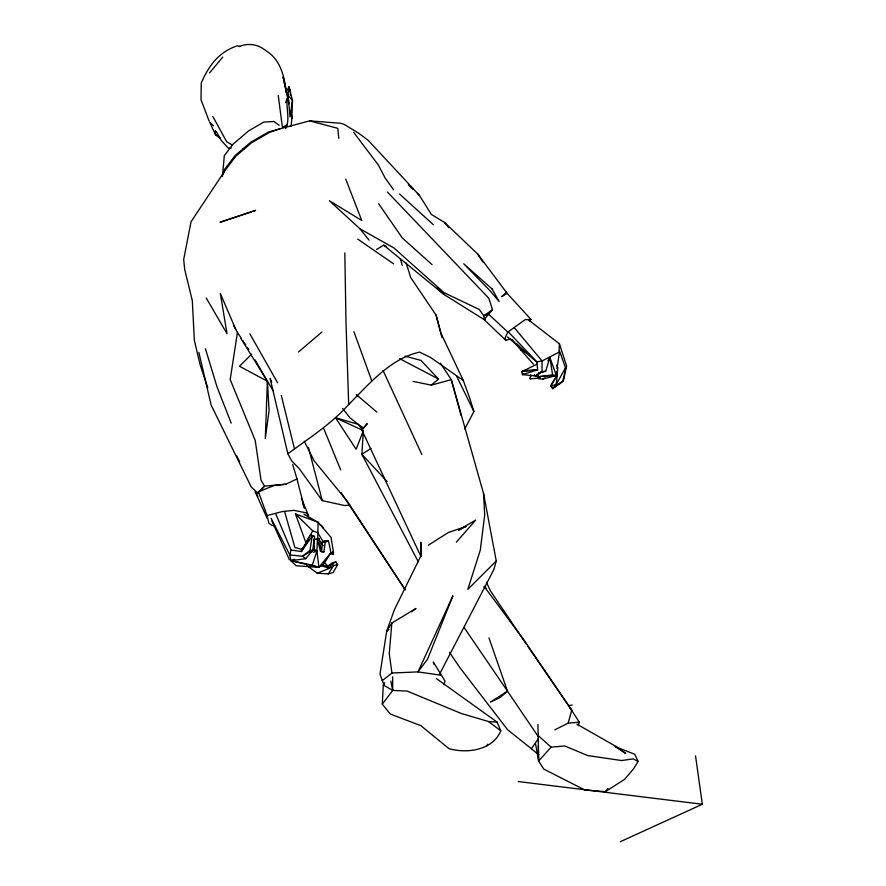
<?xml version="1.0" encoding="UTF-8"?>
<svg xmlns="http://www.w3.org/2000/svg" width="886" height="886" viewBox="0 0 886 886"><rect width="100%" height="100%" fill="white"/><g stroke="black" fill="none" stroke-linecap="round" stroke-linejoin="round"><path stroke-width="1.33" d="M615.294 746.677L625.494 753.244L616.169 746.533L615.294 746.677L634.653 754.23L638.153 761.417L633.556 768.815L624.597 779.348L605.415 791.641L584.793 789.98L543.749 769.081L538.622 761.074L537.946 724.405M291.815 118.624L292.469 100.351L288.98 86.795L286.089 92.188L287.407 94.337M557.482 374.512L550.571 385.798L552.587 388.655L563.097 381.434L563.507 377.824M538.577 378.743L542.686 379.097L556.353 375.542L556.563 371.323M436.399 678.576L497.057 722.079L500.811 730.872C492.671 750.276 467.232 753.831 449.014 748.67L420.817 725.645L390.361 714.072L382.287 704.182L383.284 685.022L384.69 682.663M528.122 319.602L559.431 343.846L559 352.185L542.088 360.956L536.894 361.82L508.653 332.261M333.49 552.211L333.369 554.403L330.19 553.54L333.49 552.211L331.01 537.315L318.107 522.264L303.854 514.234M363.304 431.958L361.853 454.274L418.314 561.868M328.496 541.003L324.885 540.748L322.349 541.756L321.651 551.823L323.966 551.823L325.206 542.055L328.496 541.003L330.987 552.654L323.379 564.581L318.927 567.35L296.123 565.744L290.929 560.661L289.822 554.968L271.127 518.343M291.151 126.2L291.926 117.107L291.372 114.438M411.636 611.827L415.977 608.46L391.834 623.046L389.253 653.713L391.955 673.017L382.276 680.614L384.269 685.465M222.419 176.513L224.313 155.67L233.206 144.019L248.645 130.873L263.773 122.08L273.907 121.493L279.201 125.358M562.333 381.257L552.587 388.655L556.286 384.347L557.837 367.502L556.652 365.143M288.061 95.411L290.01 116.841L292.469 100.351L288.061 95.411L286.566 92.266L287.717 97.15L288.98 86.795L290.364 91.18L290.398 95.134M530.614 375.586L530.171 378.865L540.438 377.912L534.767 375.287M330.987 552.654L318.927 567.35L290.929 560.661L305.692 558.712L312.813 550.117L314.519 536.451L310.488 534.756L301.351 551.524L291.051 550.04L275.878 514.19M314.519 536.451L312.182 536.263L301.351 551.524L301.65 549.331L308.904 539.375M556.973 368.642L559.62 351.21L565.49 367.834L563.097 381.434M233.749 325.716L237.437 332.471L230.194 379.562L255.212 440.408L261.005 479.99L264.493 486.126L285.857 484.199L296.976 478.938L292.701 464.419M291.051 550.04L289.822 554.968L302.536 556.209L309.912 550.45L312.182 536.263L310.488 534.756M289.146 103.762L287.762 97.083C285.214 107.472 290.619 118.447 285.746 128.548M530.171 378.865L530.836 374.944M563.385 380.493L566.663 366.151L559.431 343.846M557.504 374.645L550.704 386.34L556.286 384.347L556.94 381.7M444.041 684.756L444.993 680.957L433.287 662.019L434.107 664.478M223.305 174.165L224.645 169.304L235.144 155.526L250.572 142.38L268.48 131.981L309.557 120.861L340.313 123.232L344.211 124.405L358.863 133.343L368.144 140.276L419.322 195.274L431.404 214.467L444.517 222.452L477.676 254.005L507.091 293.321L530.969 319.425L529.551 321.485M554.802 729.842L568.159 723.164L571.725 710.218L524.003 640.08L484.243 586.565M440.42 363.16L451.295 379.662L483.568 493.557L496.26 560.971L493.89 569.488L439.478 674.335M539.065 372.94L545.687 371.245L549.907 357.468L556.353 375.542L538.201 376.716L537.658 374.379M578.181 725.756L579.311 722.179L568.613 705.71L572.179 705.023M294.65 559.276L290.929 560.661L312.271 565.19L316.933 550.981L317.409 539.109L319.17 538.444L320.998 549.874M285.613 102.621L287.762 97.083M313.101 550.084L314.508 546.518M362.906 431.881L356.117 449.302L335.561 417.771L358.066 424.25L363.371 428.093L367.247 423.663L361.865 430.053L420.95 556.585L420.784 542.132L421.359 554.902L394.325 609.878L386.706 631.164L379.994 674.08L382.276 680.614M510.546 338.795L505.906 340.401L484.088 319.569L492.494 309.723L488.873 298.305L387.359 191.963M530.969 319.425L525.088 319.702L507.822 332.062L505.053 338.12L505.906 340.401M317.288 573.209L329.293 568.38L331.951 563.208L335.827 561.857L337.632 564.592L333.18 572.522L328.285 573.918L317.288 573.209L306.6 565.334M285.857 484.199L273.918 485.594L258.468 491.841L258.236 493.535L251.214 486.946L211.156 405.101L198.874 352.484M464.74 428.913L473.91 411.536L469.934 398.778L463.312 380.493L440.818 332.937L436.1 315.128L410.694 277.562L406.242 263.131M556.286 384.347L565.49 367.834M486.48 746.411L487.743 744.196M295.47 513.946L312.736 530.913L305.891 542.697L295.47 513.946L318.107 522.264L317.764 538.167L323.213 545.754M547.847 360.868L549.907 357.468L552.587 374.889L556.353 375.542M537.049 364.157L521.776 371.699L522.507 374.612L536.063 376.007L537.182 374.191M391.834 623.046L386.706 631.164L388.876 629.481M328.285 573.918L333.59 565.589L337.632 564.592M301.351 551.524L304.219 547.105M305.659 544.901L307.099 542.686M538.666 754.772L531.445 748.748L538.267 738.835M382.287 704.182L392.708 690.415L392.653 676.771M605.415 791.641L607.929 788.54M209.572 72.951L222.729 57.114M261.37 489.836L264.493 486.126L258.468 491.841L267.085 515.563L268.835 523.105L272.057 525.498L274.682 525.664M456.379 542.143L475.716 520.06L458.505 530.193L466.379 526.306L448.382 532.486L428.337 545.211M535.565 743.841L538.622 761.074L551.092 747.142L564.814 745.979L587.639 755.548L621.607 760.542L633.18 758.87L638.153 761.417M350.092 505.142L344.576 505.529L322.249 500.623L299.523 469.004L291.727 460.93L287.872 453.798C308.86 438.249 331.12 424.184 348.696 404.492C369.218 383.926 389.951 358.908 419.543 352.085L430.552 357.423L463.312 380.493M496.26 560.971L467.83 589.378L480.29 550.117L484.697 515.065L483.568 493.557M251.779 354.068L239.453 366.25L267.395 381.246L269.078 410.55L265.302 438.636L267.395 381.246L255.179 359.971M310.986 551.912L314.209 549.409L316.933 550.981L318.927 567.35L312.271 565.19M506.582 292.192L501.72 296.655L507.091 293.321M463.998 627.354L507.49 691.169L500.247 697.481L490.323 702.144L507.49 691.169L488.961 637.887M298.471 352.008L321.972 331.995M413.031 381.368L431.249 385.133L438.548 379.031L420.972 360.414L405.057 356.117M321.131 565.268L327.953 566.165L331.951 563.208L333.59 565.589L329.293 568.38L320.954 565.501M536.063 376.007L542.01 371.644L545.687 371.245M492.494 309.723L483.767 315.715L484.365 318.871L485.329 319.824M370.99 448.46L361.853 454.274L387.082 481.541M523.648 373.914L522.507 374.612L537.625 369.839L536.894 361.82M376.55 249.464L383.693 245.189L386.141 246.208M313.223 552.366L316.933 550.981L312.813 550.117L302.536 556.209L305.692 558.712M542.686 379.097L545.001 377.801M324.132 562.444L327.953 566.165L331.331 564.316M333.579 563.086L335.827 561.857M286.831 125.17L282.39 127.219L278.248 95.334M620.333 841.7L702.321 804.255L695.532 755.847M538.81 372.873L542.01 371.644L542.088 360.956L514.334 327.765M279.865 128.791L269.422 132.413L251.535 142.812L236.086 155.958L225.598 169.735L191.022 221.799L183.679 259.554L184.731 269.577L192.306 300.553L194.355 340.346L200.026 364.423L207.767 387.846M431.249 385.133L451.295 379.662L461.13 415.545M267.085 515.563L282.246 511.576L293.875 510.347L306.08 512.817L308.594 515.741L301.428 498.419M316.756 539.053L319.17 538.444M239.32 46.449C248.9 42.694 258.38 44.355 266.243 50.945C280.485 59.583 284.351 76.561 286.3 91.945M537.891 374.424L538.201 376.716L552.587 374.889M521.776 371.699L537.625 369.839L522.906 370.636M314.209 549.409L313.832 539.519L317.409 539.109L320.455 551.391L323.966 551.823M309.912 550.45L312.813 550.117M231.146 148.006L228.4 148.283L221.112 140.232L216.273 131.538M313.832 539.519L315.549 539.352M568.159 723.164L579.311 722.179M391.955 673.017L417.982 671.898L440.885 675.198M383.284 685.022L392.708 690.415L407.172 691.091L461.495 713.562L488.64 721.558L497.057 722.079M322.349 541.756L325.206 542.055M518.266 781.541L702.321 804.255M309.557 120.861L337.787 128.326L338.817 138.338M301.65 549.331L294.927 547.559L284.705 511.92M312.736 530.913L317.686 532.586L323.246 541.9M239.907 46.593L237.448 45.762C218.864 51.853 208.742 65.708 201.244 83.018L201.033 99.764L209.085 121.005M534.236 375.143L539.33 377.314M534.158 375.166L540.438 377.912L538.201 376.716M335.561 417.771L363.393 430.64M511.942 339.316L520.691 349.793L525.099 351.831M399.641 358.664L438.548 379.031M345.773 179.182L361.721 220.459L329.382 200.734L359.971 228.821L393.838 247.892L443.964 292.613L479.26 309.48L483.767 315.715L488.718 314.331L507.822 332.062M232.232 144.95L226.738 141.826L212.828 116.476M576.93 724.183L616.169 746.533M331.021 552.964L333.369 554.403L332.815 551.734M484.088 319.569L444.019 294.495L383.693 245.189M308.306 517.391L310.609 518.842M319.846 524.623L322.15 526.074L323.456 528.377M219.828 137.385L215.431 134.606L209.639 122.069L213.46 125.845M357.756 239.12L393.65 263.862M483.856 587.019L486.115 588.592L484.941 586.111M219.706 137.839L215.431 134.606L215.398 130.486M488.64 721.558L500.811 730.872M531.445 748.748L507.623 729.754L459.369 666.992L449.512 652.295M356.227 394.525L376.86 412.079M507.468 336.924L535.687 361.1M432.058 264.615L402.178 237.836L378.621 203.658M537.935 735.291L551.092 747.142M399.542 193.99L433.354 224.723M437.075 287.95L444.019 294.495L440.143 290.564M408.391 184.908L413.363 189.615M417.339 193.392L419.322 195.274M516.915 343.901L526.683 353.292M550.571 385.798L552.875 388.146M520.691 349.793L533.416 364.212M361.865 428.813L358.066 424.25L349.937 417.76L342.594 408.457M444.517 222.452L448.87 227.735M359.971 228.821L369.085 240.172M353.691 132.391L378.289 164.885L385.078 177.942L393.594 189.748M571.725 710.218L527.823 646.381M486.403 582.257L490.445 590.84L526.273 644.122M507.49 691.169L538.256 736.598M237.437 332.471L241.214 338.153M242.72 340.423L245.743 344.975M247.249 347.246L248.756 349.516M341.066 492.649L405.057 589.666M405.245 589.722L347.09 500.933L314.043 460.698L304.252 441.195M477.676 254.005L482.903 262.046M240.948 338.585L273.231 390.748M327.953 566.165L329.293 568.38M206.228 298.017L227.015 333.679L220.359 293.565L235.742 329.282M255.124 491.763L267.229 518.41M249.852 333.8L277.573 382.763M509.993 620.3L511.344 622.714M236.651 455.836L239.674 461.827M456.434 375.797L473.91 411.536M383.106 370.592L421.814 454.463M271.88 521.057L289.456 559.819M256.763 494.155L257.826 496.537M271.714 382.209L270.119 378.455L287.872 453.798M323.8 428.713L340.678 469.879M231.202 423.143L216.937 386.65L205.43 348.752M302.536 503.148L304.474 508.121L296.976 478.938M353.913 331.707L371.766 380.792M400.372 258.801L402.233 265.435M436.1 315.128L441.97 337.588M308.417 447.319L322.249 500.623M281.294 395.389L294.373 448.526M287.618 97.183L283.099 76.993L286.211 91.823M390.892 681.068L392.708 690.415M348.696 404.492L345.994 322.659L344.82 252.931M538.4 746.134L538.622 761.074M361.853 427.196L361.865 430.053M452.846 596.023L427.517 659.228L417.982 671.898L452.846 596.023M243.827 149.38L242.864 148.948L243.794 149.391M255.5 210.403L220.016 222.264L255.522 210.436M492.04 288.914L463.755 263.806L490.146 290.863L499.172 301.594L492.04 288.914"/></g></svg>
